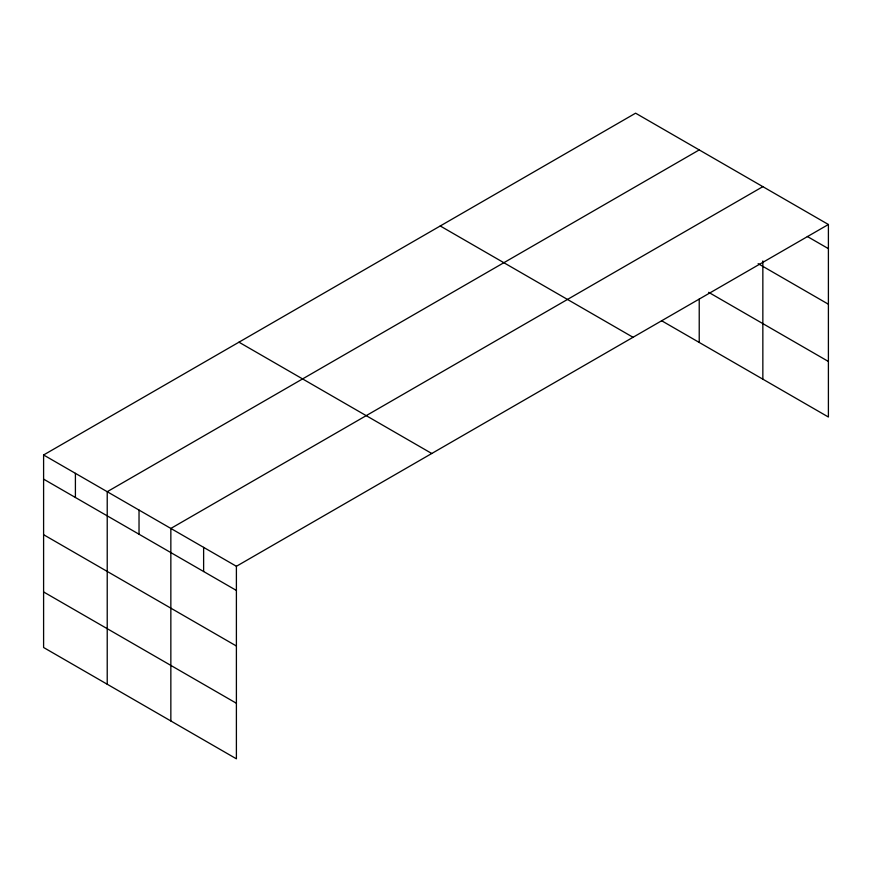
<?xml version="1.0" encoding="UTF-8"?>
<svg xmlns="http://www.w3.org/2000/svg" width="872" height="872" viewBox="0 0 872 872"><rect width="100%" height="100%" fill="white"/><g stroke="black" fill="none" stroke-linecap="round" stroke-linejoin="round"><path stroke-width="1.31" d="M828.4 224.496L635.601 113.186L43.6 454.977L43.6 647.504L236.399 758.814L236.399 566.288L828.4 224.496L828.4 417.023L661.521 320.678M762.847 260.946L762.847 379.178M699.224 149.919L107.223 491.71L107.223 684.237M762.847 186.652L170.847 528.443L170.847 720.97M807.33 236.486L828.4 248.651M758.139 263.649L828.4 304.219M708.653 292.327L828.4 361.466M440.24 225.979L633.039 337.29M238.961 342.184L431.76 453.495M43.6 454.977L236.399 566.288M43.6 479.131L236.399 590.442M43.6 534.7L236.399 646.01M43.6 591.946L236.399 703.257M699.224 299.085L699.224 342.445M203.623 547.365L203.623 571.52M139.03 510.076L139.03 534.231M75.406 473.343L75.406 497.498"/></g></svg>
